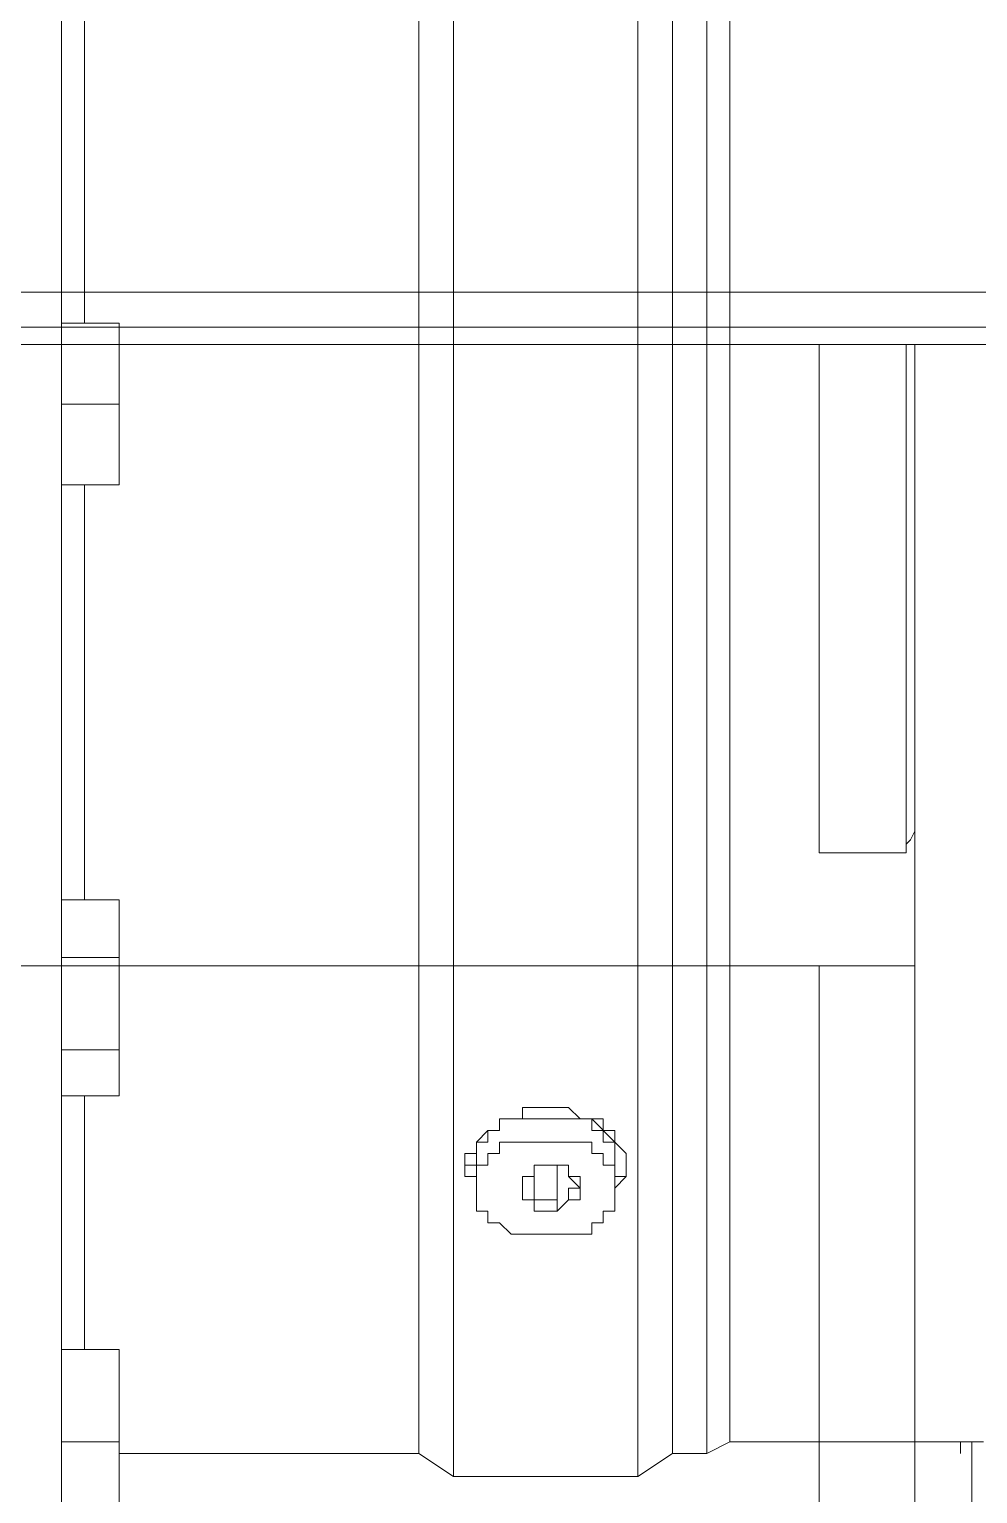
# Model space of a CAD drawing. Header units: millimetres. Extents: x 25083 to 52777, y 24772 to 45779.
# Drawn here: x 49354.94 to 49385.5, y 36711.42 to 36758.58 of the extents above; entities that cross this region are included whole.
import ezdxf

# ---------------------------------------------------------------- set-up
doc = ezdxf.new("R2010")
doc.units = ezdxf.units.MM
doc.layers.add('小车', color=7, linetype='Continuous')

# ---------------------------------------------------------------- blocks, each defined once
blk = doc.blocks.new('zw$D2F4')
at = {"color": 7, "lineweight": 5}
for points in [[(466.056, 824.788), (466.056, 907.973)], [(478.682, 901.288), (478.682, 831.473)], [(484.623, 831.473), (484.623, 901.288)], [(477.568, 832.216), (477.568, 900.917)], [(485.738, 900.917), (485.738, 832.216)], [(486.852, 832.216), (486.852, 900.546)], [(487.594, 899.803), (487.594, 832.587)], [(466.798, 882.349), (466.798, 868.609)], [(467.912, 868.609), (466.056, 868.609)], [(467.912, 868.609), (466.056, 868.609)], [(467.912, 863.41), (467.912, 868.609)], [(467.912, 868.609), (467.912, 867.495)], [(467.912, 867.495), (467.912, 866.009)], [(467.912, 866.009), (466.056, 866.009)], [(467.912, 866.009), (467.912, 864.895)], [(467.912, 864.895), (467.912, 863.41)], [(467.912, 863.41), (466.056, 863.41)], [(466.798, 863.41), (466.798, 850.041)], [(467.912, 850.041), (466.056, 850.041)], [(467.912, 849.669), (467.912, 850.041)], [(467.912, 850.041), (467.912, 849.298)], [(467.912, 844.099), (467.912, 849.669)], [(467.912, 849.298), (467.912, 848.184)], [(467.912, 848.184), (466.056, 848.184)], [(467.912, 848.184), (467.912, 846.699)], [(467.912, 846.699), (467.912, 845.213)], [(467.912, 845.213), (466.056, 845.213)], [(467.912, 845.213), (467.912, 844.47)], [(467.912, 844.47), (467.912, 843.728)], [(467.912, 844.099), (467.912, 843.728)], [(467.912, 843.728), (466.056, 843.728)], [(466.798, 843.728), (466.798, 835.558)], [(479.053, 841.499), (479.053, 841.871), (479.424, 841.871), (479.424, 842.242), (479.796, 842.614), (480.167, 842.614), (480.167, 842.985), (480.91, 842.985), (480.91, 843.356), (481.653, 843.356)], [(481.653, 843.356), (480.91, 843.356), (480.91, 842.985), (480.167, 842.985), (480.167, 842.614), (479.796, 842.614), (479.796, 842.242), (479.424, 842.242)], [(481.653, 843.356), (482.395, 843.356), (482.767, 842.985), (483.509, 842.985), (483.509, 842.614), (483.881, 842.614), (483.881, 842.242), (484.252, 841.871), (484.252, 841.499)], [(483.881, 842.242), (483.138, 842.985), (482.767, 842.985), (482.395, 843.356), (481.653, 843.356)], [(481.653, 842.985), (480.167, 842.985), (480.167, 842.614), (479.796, 842.614), (479.796, 842.242), (479.424, 842.242), (479.424, 841.871)], [(483.881, 841.871), (483.881, 842.242), (483.509, 842.242), (483.509, 842.614), (483.138, 842.614), (483.138, 842.985), (481.653, 842.985)], [(479.424, 840.757), (479.424, 841.499), (479.796, 841.499), (479.796, 841.871), (480.167, 841.871), (480.167, 842.242), (481.653, 842.242)], [(481.653, 842.242), (483.138, 842.242), (483.138, 841.871), (483.509, 841.871), (483.509, 841.499), (483.881, 841.499), (483.881, 840.757)], [(479.424, 841.128), (479.424, 841.499), (479.053, 841.499)], [(479.424, 840.757), (479.424, 841.128), (479.053, 841.128), (479.053, 841.499)], [(479.424, 840.757), (479.424, 841.499)], [(481.281, 841.499), (481.281, 841.128), (480.91, 841.128), (480.91, 840.757)], [(481.281, 841.499), (481.281, 841.128), (480.91, 841.128), (480.91, 840.757)], [(481.281, 841.499), (481.281, 840.014)], [(482.024, 841.499), (481.281, 841.499)], [(481.653, 841.499), (481.281, 841.499)], [(482.024, 841.499), (481.653, 841.499)], [(482.024, 841.499), (482.024, 840.014)], [(482.767, 840.757), (482.395, 841.128), (482.395, 841.499), (482.024, 841.499)], [(482.767, 840.757), (482.767, 841.128), (482.395, 841.128), (482.395, 841.499), (482.024, 841.499)], [(483.881, 840.757), (483.881, 841.499)], [(484.252, 841.499), (484.252, 841.128), (483.881, 841.128)], [(484.252, 841.499), (484.252, 841.128), (483.881, 840.757)], [(481.653, 839.271), (480.539, 839.271), (480.167, 839.643), (479.796, 839.643), (479.796, 840.014), (479.424, 840.014), (479.424, 840.757)], [(480.91, 840.757), (480.91, 840.385), (481.281, 840.385), (481.281, 840.014)], [(480.91, 840.757), (480.91, 840.385), (481.281, 840.385), (481.281, 840.014)], [(483.881, 840.757), (483.881, 840.014), (483.509, 840.014), (483.509, 839.643), (483.138, 839.643), (483.138, 839.271), (481.653, 839.271)], [(482.024, 840.014), (482.395, 840.385), (482.395, 840.757), (482.767, 840.757)], [(482.024, 840.014), (482.395, 840.385), (482.767, 840.385), (482.767, 840.757)], [(481.281, 840.014), (481.281, 840.385), (481.653, 840.385)], [(481.281, 840.014), (481.653, 840.014)], [(481.653, 840.385), (482.024, 840.385), (482.024, 840.014)], [(481.653, 840.014), (482.024, 840.014)], [(467.912, 835.558), (466.056, 835.558)], [(467.912, 835.558), (466.056, 835.558)], [(467.912, 825.16), (467.912, 835.558)], [(467.912, 835.558), (467.912, 834.072)], [(467.912, 834.072), (467.912, 832.587)], [(467.912, 832.587), (466.056, 832.587)], [(467.912, 832.587), (467.912, 831.473)], [(487.594, 832.587), (486.852, 832.216)], [(495.764, 832.587), (487.594, 832.587)], [(495.022, 832.216), (495.022, 832.587)], [(495.393, 832.587), (495.393, 821.446)], [(495.393, 832.587), (495.393, 822.189)], [(477.568, 832.216), (467.912, 832.216)], [(477.568, 832.216), (478.682, 831.473)], [(485.738, 832.216), (484.623, 831.473)], [(486.852, 832.216), (485.738, 832.216)], [(467.912, 831.473), (467.912, 829.987)], [(484.623, 831.473), (478.682, 831.473)]]:
    blk.add_lwpolyline(points, dxfattribs=at)
for points in [[(467.912, 850.041), (467.912, 850.041), (467.912, 850.041), (467.912, 850.041)], [(479.424, 841.871), (479.424, 841.499), (479.424, 841.499), (479.424, 841.499)], [(483.881, 841.499), (483.881, 841.499), (483.881, 841.499), (483.881, 841.871)], [(479.053, 841.499), (479.053, 841.499), (479.053, 841.499), (479.053, 841.499)], [(479.053, 841.499), (479.053, 841.499), (479.053, 841.499), (479.053, 841.499)], [(484.252, 841.499), (484.252, 841.499), (484.252, 841.499), (484.252, 841.499)], [(484.252, 841.499), (484.252, 841.499), (484.252, 841.499), (484.252, 841.499)]]:
    blk.add_open_spline(points, degree=3, dxfattribs=at)
blk = doc.blocks.new('A$C1A4175F5')
at = {"layer": '小车', "color": 7, "lineweight": 0}
for points in [[(972.06, 232.376), (972.06, 773.561)], [(971.501, 773.421), (971.501, 232.516)], [(973.18, 314.128), (973.18, 691.809)], [(877.01, 468.532), (960.722, 468.532)], [(951.483, 468.532), (951.483, 361.443)], [(955.122, 468.252), (955.402, 468.252), (955.542, 468.392), (955.822, 468.532)], [(971.501, 468.532), (960.722, 468.532)], [(955.122, 465.452), (955.122, 468.252)], [(971.501, 468.252), (955.122, 468.252)], [(951.483, 465.452), (885.409, 465.452)], [(971.501, 465.452), (955.122, 465.452)]]:
    blk.add_lwpolyline(points, dxfattribs=at)
at = {"layer": '小车', "color": 1, "lineweight": 0}
for points in [[(971.501, 467.692), (971.501, 458.173)], [(971.501, 448.654), (971.501, 400.919)]]:
    blk.add_lwpolyline(points, dxfattribs=at)

msp = doc.modelspace()

# ---------------------------------------------------------------- block references
msp.add_blockref('zw$D2F4', (48889.923, 35880.503))
at = {"layer": '小车', "ltscale": 10, "xscale": -1, "rotation": 270}
msp.add_blockref('A$C1A4175F5', (48914.945, 35776.933), dxfattribs=at)

doc.saveas('drawing.dxf')
